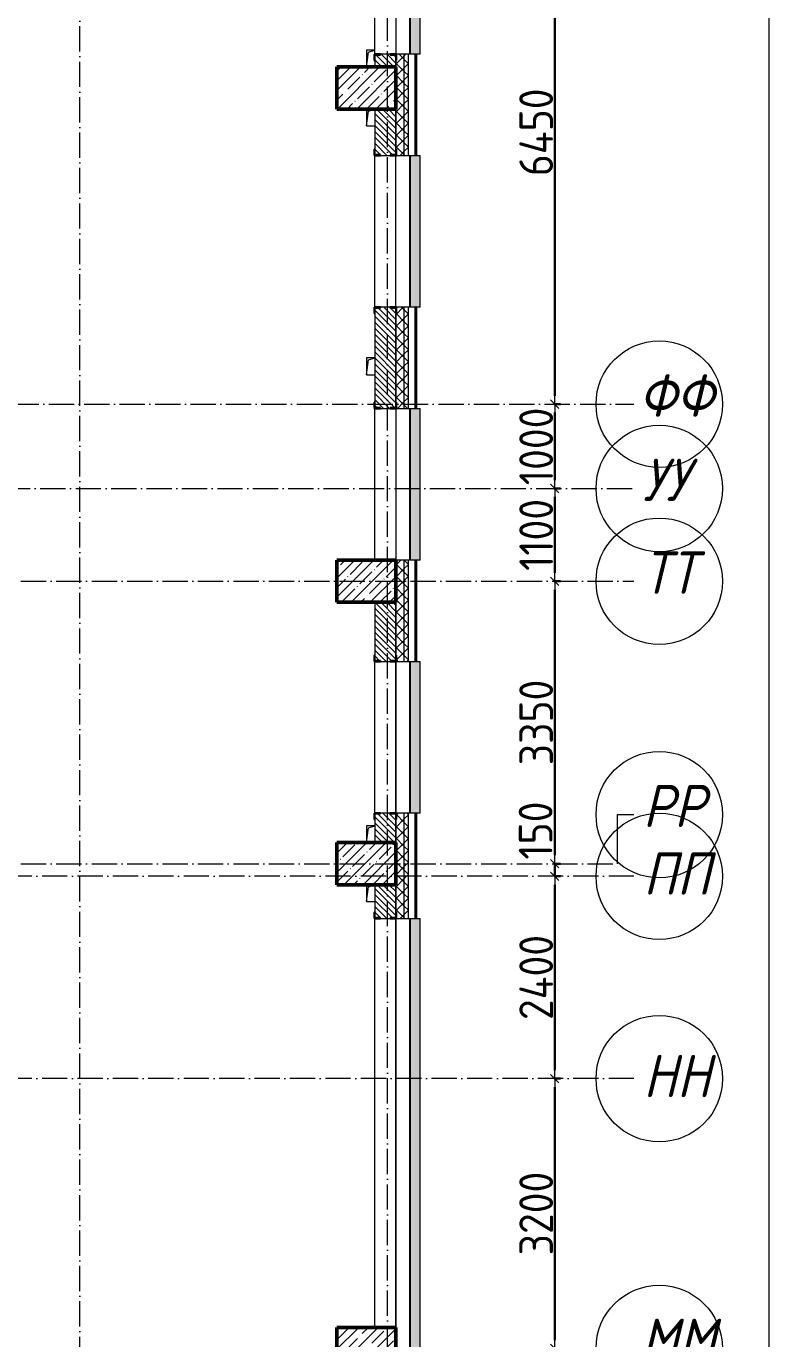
# Model space of a CAD drawing. Header units: millimetres. Extents: x -213536 to 1564669, y -45299 to 942238.
# Drawn here: x 81274 to 90082, y 523512 to 539080 of the extents above; entities that cross this region are included whole.
import ezdxf

# ---------------------------------------------------------------- set-up
doc = ezdxf.new("R2010")
doc.units = ezdxf.units.MM
doc.linetypes.add('50_200_ШТРИХ_1Т_ш5_п1_п1_', pattern=[700, 500, -100, 0, -100])
for name, color, linetype, lineweight in [('3.1) ЖБ окна 1.2 м', 102, 'Continuous', 30), ('A-____-____-DIMS', 7, 'Continuous', 9), ('A-GENM-____-MCUT', 7, 'Continuous', 25), ('A-GENM-____-OTLN', 7, 'Continuous', 9), ('A-GENM-____-OTLN-1', 7, 'Continuous', 25), ('A-GLAZ-____-OTLN', 7, 'Continuous', 9), ('A-WALL-____-MCUT', 7, 'Continuous', 13), ('A-WALL-____-MCUT-1', 7, 'Continuous', 9), ('A-WALL-____-OTLN', 7, 'Continuous', 9), ('A-WALL-____-PATT-1', 7, 'Continuous', 9), ('A-WALL-FNSH-MCUT-1', 7, 'Continuous', 9), ('S-COLS-____-MCUT', 7, 'Continuous', 50), ('S-COLS-____-OTLN', 7, 'Continuous', 9), ('S-GRID-____-IDEN', 7, 'Continuous', 9), ('S-GRID-____-OTLN', 7, 'Continuous', 9), ('S-GRID-____-OTLN-1', 7, '50_200_ШТРИХ_1Т_ш5_п1_п1_', 9)]:
    doc.layers.add(name, color=color, linetype=linetype, lineweight=lineweight)
doc.layers.add('A-GLAZ-____-OTLN-1', color=7, linetype='Continuous', lineweight=9, true_color=0xc0c0c0)
doc.styles.add('ISOCPEUR_I_9', font='isocpeui.ttf', dxfattribs={"width": 0.9, "height": 250})
doc.styles.add('СПДС', font='isocpeur.ttf', dxfattribs={"width": 0.9})
doc.dimstyles.new('Размера А3', dxfattribs={"dimtxt": 200, "dimasz": 100, "dimexe": 70, "dimexo": 100, "dimgap": 20, "dimtad": 1, "dimdec": 0, "dimrnd": 10, "dimzin": 0, "dimdsep": 46, "dimtxsty": 'СПДС', "dimblk": 'ARROWHEAD_6', "dimcen": 1, "dimclrd": 256, "dimclre": 256, "dimclrt": 256, "dimazin": 0, "dimtfac": 1, "dimtdec": 0, "dimtmove": 2, "dimatfit": 3, "dimfxl": 1, "dimtolj": 1, "dimtzin": 0, "dimarcsym": 0})
pattern_1 = [(45, (-15591.66, 459015.94), (-70.71068, 70.71068), []), (135, (-15591.66, 459015.94), (-70.71068, -70.71068), [])]
pattern_2 = [(135, (-15591.663, 459015.94), (-35.35534, -35.35534), [])]

# ---------------------------------------------------------------- blocks, each defined once
blk = doc.blocks.new('BSC_Колонна _Прямоугольная - 500х700-V99-АР1_План отверстий 2 этажа в осях 1-64_Ю-ЯЯ')
at = {"layer": 'S-COLS-____-OTLN'}
h = blk.add_hatch(dxfattribs=at)
h.set_pattern_fill('FP_112', color=256, style=0, pattern_type=2)
h.set_pattern_definition([(315, (-70131.04, 100900), (114.04925, 114.04925), []), (315, (-70131.04, 100785.95), (114.04925, 114.04925), [201.613, -40.323, 3.353, -36.97])])
h.paths.add_polyline_path([(-250, 350), (-250, -350), (250, -350), (250, 350), (9, 350)], flags=0)
at = {"layer": 'S-COLS-____-MCUT'}
for p, q in [((250, 350), (-250, 350)), ((-250, 350), (-250, -350)), ((250, -350), (250, 350)), ((-250, -350), (250, -350))]:
    blk.add_line(p, q, dxfattribs=at)
blk = doc.blocks.new('BSC_Колонна _Прямоугольная - 500х700-V100-АР1_План отверстий 2 этажа в осях 1-64_Ю-ЯЯ')
at = {"layer": 'S-COLS-____-OTLN'}
h = blk.add_hatch(dxfattribs=at)
h.set_pattern_fill('FP_113', color=256, style=0, pattern_type=2)
h.set_pattern_definition([(315, (-73481.04, 100900), (114.04925, 114.04925), []), (315, (-73481.04, 100785.95), (114.04925, 114.04925), [201.613, -40.323, 3.353, -36.97])])
h.paths.add_polyline_path([(-250, 168), (-250, -350), (250, -350), (250, 350), (-250, 350)], flags=0)
at = {"layer": 'S-COLS-____-MCUT'}
for p, q in [((250, 350), (-250, 350)), ((-250, 350), (-250, -350)), ((250, -350), (250, 350)), ((-250, -350), (250, -350))]:
    blk.add_line(p, q, dxfattribs=at)
blk = doc.blocks.new('BSC_Колонна _Прямоугольная - 500х700-V102-АР1_План отверстий 2 этажа в осях 1-64_Ю-ЯЯ')
at = {"layer": 'S-COLS-____-OTLN'}
h = blk.add_hatch(dxfattribs=at)
h.set_pattern_fill('FP_115', color=256, style=0, pattern_type=2)
h.set_pattern_definition([(315, (-79331.04, 100900), (114.04925, 114.04925), []), (315, (-79331.04, 100785.95), (114.04925, 114.04925), [201.613, -40.323, 3.353, -36.97])])
h.paths.add_polyline_path([(-250, 350), (-250, -350), (250, -350), (250, 350)], flags=0)
at = {"layer": 'S-COLS-____-MCUT'}
for p, q in [((250, 350), (-250, 350)), ((-250, 350), (-250, -350)), ((250, -350), (250, 350)), ((-250, -350), (250, -350))]:
    blk.add_line(p, q, dxfattribs=at)
blk = doc.blocks.new('BSC_Колонна _Прямоугольная - 500х700-V105-АР1_План отверстий 2 этажа в осях 1-64_Ю-ЯЯ')
at = {"layer": 'S-COLS-____-OTLN'}
h = blk.add_hatch(dxfattribs=at)
h.set_pattern_fill('FP_118', color=256, style=0, pattern_type=2)
h.set_pattern_definition([(315, (-64381.04, 100900), (114.04925, 114.04925), []), (315, (-64381.04, 100785.95), (114.04925, 114.04925), [201.613, -40.323, 3.353, -36.97])])
h.paths.add_polyline_path([(-250, 350), (-250, -350), (250, -350), (250, 350)], flags=0)
at = {"layer": 'S-COLS-____-MCUT'}
for p, q in [((250, 350), (-250, 350)), ((-250, 350), (-250, -350)), ((250, -350), (250, 350)), ((-250, -350), (250, -350))]:
    blk.add_line(p, q, dxfattribs=at)
blk = doc.blocks.new('Отлив_СКБ - Отлив витража_120_НВФ-31885687-АР1_План отверстий 2 этажа в осях 1-64_Ю-ЯЯ')
at = {"layer": 'A-GLAZ-____-OTLN-1'}
for points in [[(0, 0), (0, -2), (1800, -2), (1800, 0), (1023, 0)], [(0, -83), (0, -120), (1800, -120), (1800, -2), (0, -2), (0, -63)]]:
    blk.add_hatch(color=256, dxfattribs=at).paths.add_polyline_path(points, flags=0)
at = {"layer": 'A-GLAZ-____-OTLN'}
for p, q in [((0, 0), (1800, 0)), ((1800, -2), (0, -2)), ((0, -120), (0, -83)), ((0, -120), (1800, -120)), ((1800, -83), (1800, -120))]:
    blk.add_line(p, q, dxfattribs=at)
blk = doc.blocks.new('Фахверк_СКБ_Уголок - 250_2700-27497298-АР1_План отверстий 2 этажа в осях 1-64_Ю-ЯЯ')
at = {"layer": 'A-GENM-____-MCUT'}
for p, q in [((200, 181), (125, 181)), ((125, 181), (125, 106)), ((131, 106), (131, 175)), ((131, 175), (200, 175)), ((200, 175), (200, 181)), ((125, 106), (131, 106)), ((131, -6), (125, -6)), ((125, -6), (125, -81)), ((125, -81), (200, -81)), ((131, -75), (131, -6)), ((200, -75), (131, -75)), ((200, -81), (200, -75))]:
    blk.add_line(p, q, dxfattribs=at)
blk = doc.blocks.new('Фахверк_СКБ_Уголок - 250_2700_1-27501432-АР1_План отверстий 2 этажа в осях 1-64_Ю-ЯЯ')
at = {"layer": 'A-GENM-____-MCUT'}
for p, q in [((200, 181), (125, 181)), ((125, 181), (125, 106)), ((131, 106), (131, 175)), ((131, 175), (200, 175)), ((200, 175), (200, 181)), ((125, 106), (131, 106)), ((131, -6), (125, -6)), ((125, -6), (125, -81)), ((125, -81), (200, -81)), ((131, -75), (131, -6)), ((200, -75), (131, -75)), ((200, -81), (200, -75))]:
    blk.add_line(p, q, dxfattribs=at)
blk = doc.blocks.new('AR_Отверстие прямоугольное _в плите_ - AR_Отверстие прямоугольное _в плите_-V168-АР1_План отверстий 2 этажа в осях 1-64_Ю-ЯЯ')
at = {"layer": 'A-GENM-____-OTLN'}
for p, q in [((-50, 100), (-50, -100)), ((-50, -100), (-25, 75)), ((-25, 75), (50, 100)), ((-50, -100), (50, -100))]:
    blk.add_line(p, q, dxfattribs=at)
blk = doc.blocks.new('AR_Отверстие прямоугольное _в плите_ - AR_Отверстие прямоугольное _в плите_-V169-АР1_План отверстий 2 этажа в осях 1-64_Ю-ЯЯ')
at = {"layer": 'A-GENM-____-OTLN'}
for p, q in [((50, 100), (-50, 100)), ((-50, 100), (-50, -100)), ((-50, -100), (-25, 75)), ((-25, 75), (50, 100))]:
    blk.add_line(p, q, dxfattribs=at)
blk = doc.blocks.new('AR_Отверстие прямоугольное _в плите_ - AR_Отверстие прямоугольное _в плите_-V172-АР1_План отверстий 2 этажа в осях 1-64_Ю-ЯЯ')
at = {"layer": 'A-GENM-____-OTLN'}
for p, q in [((50, 100), (-50, 100)), ((-50, 100), (-50, -100)), ((-50, -100), (-25, 75)), ((-25, 75), (50, 100)), ((-50, -100), (50, -100))]:
    blk.add_line(p, q, dxfattribs=at)
blk = doc.blocks.new('Отлив_СКБ - Отлив витража_120_НВФ-31884153-АР1_План отверстий 2 этажа в осях 1-64_Ю-ЯЯ')
at = {"layer": 'A-GLAZ-____-OTLN-1'}
for points in [[(0, 0), (0, -2), (13700, -2), (13700, 0), (4672, 0)], [(0, -83), (0, -120), (13700, -120), (13700, -2), (0, -2), (0, -63)]]:
    blk.add_hatch(color=256, dxfattribs=at).paths.add_polyline_path(points, flags=0)
at = {"layer": 'A-GLAZ-____-OTLN'}
for p, q in [((0, 0), (13700, 0)), ((13700, -2), (0, -2)), ((0, -120), (0, -83)), ((0, -120), (13700, -120)), ((13700, -83), (13700, -120))]:
    blk.add_line(p, q, dxfattribs=at)
blk = doc.blocks.new('Ось сетки - Круг_Ø6_00__ISO-2_5_0_9K_-25732049-АР1_План отверстий 2 этажа в осях 1-64_Ю-ЯЯ')
at = {"layer": 'S-GRID-____-IDEN'}
blk.add_circle((0, 0), 3, dxfattribs=at)
blk = doc.blocks.new('ARROWHEAD_6')
at = {"color": 0, "linetype": 'Continuous'}
for p, q in [((0, 0), (-1, 0)), ((-0.5, -0.5), (0.5, 0.5))]:
    blk.add_line(p, q, dxfattribs=at)
blk = doc.blocks.new('*D5548')
at = {"layer": 'A-____-____-DIMS', "lineweight": -2, "transparency": 16777216}
for p, q in [((87537, 526597), (87613, 526597)), ((87543, 523497), (87543, 526497)), ((87537, 523397), (87613, 523397))]:
    blk.add_line(p, q, dxfattribs=at)
at = {"layer": 'Defpoints', "color": 0, "lineweight": 30, "transparency": 16777216}
for p in [(87437, 526597), (87543, 526597), (87437, 523397)]:
    blk.add_point(p, dxfattribs=at)
at = {"layer": 'A-____-____-DIMS', "lineweight": -2, "transparency": 16777216, "xscale": 100, "yscale": 100, "zscale": 100}
for p, rotation in [((87543, 526597), 90), ((87543, 523397), 270)]:
    blk.add_blockref('ARROWHEAD_6', p, dxfattribs=dict(at, rotation=rotation))
at = {"layer": 'A-____-____-DIMS', "transparency": 16777216, "insert": (87323, 524997), "char_height": 400, "width": 2.49, "attachment_point": 5, "rotation": 90, "style": 'СПДС'}
blk.add_mtext('\\A1;3200', dxfattribs=at)
blk = doc.blocks.new('*D5549')
at = {"layer": 'A-____-____-DIMS', "lineweight": -2, "transparency": 16777216}
for p, q in [((87537, 528997), (87613, 528997)), ((87543, 526697), (87543, 528897)), ((87537, 526597), (87613, 526597))]:
    blk.add_line(p, q, dxfattribs=at)
at = {"layer": 'Defpoints', "color": 0, "lineweight": 30, "transparency": 16777216}
for p in [(87437, 528997), (87543, 528997), (87437, 526597)]:
    blk.add_point(p, dxfattribs=at)
at = {"layer": 'A-____-____-DIMS', "lineweight": -2, "transparency": 16777216, "xscale": 100, "yscale": 100, "zscale": 100}
for p, rotation in [((87543, 528997), 90), ((87543, 526597), 270)]:
    blk.add_blockref('ARROWHEAD_6', p, dxfattribs=dict(at, rotation=rotation))
at = {"layer": 'A-____-____-DIMS', "transparency": 16777216, "insert": (87323, 527797), "char_height": 400, "width": 2.56, "attachment_point": 5, "rotation": 90, "style": 'СПДС'}
blk.add_mtext('\\A1;2400', dxfattribs=at)
blk = doc.blocks.new('*D5550')
at = {"layer": 'A-____-____-DIMS', "lineweight": -2, "transparency": 16777216}
for p, q in [((87543, 529247), (87543, 529347)), ((87537, 529147), (87613, 529147)), ((87543, 528997), (87543, 529147)), ((87537, 528997), (87613, 528997)), ((87543, 528897), (87543, 528797))]:
    blk.add_line(p, q, dxfattribs=at)
at = {"layer": 'Defpoints', "color": 0, "lineweight": 30, "transparency": 16777216}
for p in [(87437, 529147), (87543, 529147), (87437, 528997)]:
    blk.add_point(p, dxfattribs=at)
at = {"layer": 'A-____-____-DIMS', "lineweight": -2, "transparency": 16777216, "xscale": 100, "yscale": 100, "zscale": 100}
for p, rotation in [((87543, 529147), 270), ((87543, 528997), 90)]:
    blk.add_blockref('ARROWHEAD_6', p, dxfattribs=dict(at, rotation=rotation))
at = {"layer": 'A-____-____-DIMS', "transparency": 16777216, "insert": (87116, 529195), "char_height": 400, "width": 1.68, "attachment_point": 1, "rotation": 90, "line_spacing_factor": 1.149209, "style": 'СПДС'}
blk.add_mtext('\\A1;150', dxfattribs=at)
blk = doc.blocks.new('*D5551')
at = {"layer": 'A-____-____-DIMS', "lineweight": -2, "transparency": 16777216}
for p, q in [((87537, 532497), (87613, 532497)), ((87543, 529247), (87543, 532397)), ((87537, 529147), (87613, 529147))]:
    blk.add_line(p, q, dxfattribs=at)
at = {"layer": 'Defpoints', "color": 0, "lineweight": 30, "transparency": 16777216}
for p in [(87437, 532497), (87543, 532497), (87437, 529147)]:
    blk.add_point(p, dxfattribs=at)
at = {"layer": 'A-____-____-DIMS', "lineweight": -2, "transparency": 16777216, "xscale": 100, "yscale": 100, "zscale": 100}
for p, rotation in [((87543, 532497), 90), ((87543, 529147), 270)]:
    blk.add_blockref('ARROWHEAD_6', p, dxfattribs=dict(at, rotation=rotation))
at = {"layer": 'A-____-____-DIMS', "transparency": 16777216, "insert": (87323, 530822), "char_height": 400, "width": 2.49, "attachment_point": 5, "rotation": 90, "style": 'СПДС'}
blk.add_mtext('\\A1;3350', dxfattribs=at)
blk = doc.blocks.new('*D5552')
at = {"layer": 'A-____-____-DIMS', "lineweight": -2, "transparency": 16777216}
for p, q in [((87537, 533597), (87613, 533597)), ((87543, 532597), (87543, 533497)), ((87537, 532497), (87613, 532497))]:
    blk.add_line(p, q, dxfattribs=at)
at = {"layer": 'Defpoints', "color": 0, "lineweight": 30, "transparency": 16777216}
for p in [(87437, 533597), (87543, 533597), (87437, 532497)]:
    blk.add_point(p, dxfattribs=at)
at = {"layer": 'A-____-____-DIMS', "lineweight": -2, "transparency": 16777216, "xscale": 100, "yscale": 100, "zscale": 100}
for p, rotation in [((87543, 533597), 90), ((87543, 532497), 270)]:
    blk.add_blockref('ARROWHEAD_6', p, dxfattribs=dict(at, rotation=rotation))
at = {"layer": 'A-____-____-DIMS', "transparency": 16777216, "insert": (87323, 533047), "char_height": 400, "width": 2.11, "attachment_point": 5, "rotation": 90, "style": 'СПДС'}
blk.add_mtext('\\A1;1100', dxfattribs=at)
blk = doc.blocks.new('*D5553')
at = {"layer": 'A-____-____-DIMS', "lineweight": -2, "transparency": 16777216}
for p, q in [((87537, 534597), (87613, 534597)), ((87543, 533697), (87543, 534497)), ((87537, 533597), (87613, 533597))]:
    blk.add_line(p, q, dxfattribs=at)
at = {"layer": 'Defpoints', "color": 0, "lineweight": 30, "transparency": 16777216}
for p in [(87437, 534597), (87543, 534597), (87437, 533597)]:
    blk.add_point(p, dxfattribs=at)
at = {"layer": 'A-____-____-DIMS', "lineweight": -2, "transparency": 16777216, "xscale": 100, "yscale": 100, "zscale": 100}
for p, rotation in [((87543, 534597), 90), ((87543, 533597), 270)]:
    blk.add_blockref('ARROWHEAD_6', p, dxfattribs=dict(at, rotation=rotation))
at = {"layer": 'A-____-____-DIMS', "transparency": 16777216, "insert": (87323, 534097), "char_height": 400, "width": 2.3, "attachment_point": 5, "rotation": 90, "style": 'СПДС'}
blk.add_mtext('\\A1;1000', dxfattribs=at)
blk = doc.blocks.new('*D5554')
at = {"layer": 'A-____-____-DIMS', "lineweight": -2, "transparency": 16777216}
for p, q in [((87537, 541047), (87613, 541047)), ((87543, 534697), (87543, 540947)), ((87537, 534597), (87613, 534597))]:
    blk.add_line(p, q, dxfattribs=at)
at = {"layer": 'Defpoints', "color": 0, "lineweight": 30, "transparency": 16777216}
for p in [(87437, 541047), (87543, 541047), (87437, 534597)]:
    blk.add_point(p, dxfattribs=at)
at = {"layer": 'A-____-____-DIMS', "lineweight": -2, "transparency": 16777216, "xscale": 100, "yscale": 100, "zscale": 100}
for p, rotation in [((87543, 541047), 90), ((87543, 534597), 270)]:
    blk.add_blockref('ARROWHEAD_6', p, dxfattribs=dict(at, rotation=rotation))
at = {"layer": 'A-____-____-DIMS', "transparency": 16777216, "insert": (87323, 537822), "char_height": 400, "width": 2.56, "attachment_point": 5, "rotation": 90, "style": 'СПДС'}
blk.add_mtext('\\A1;6450', dxfattribs=at)
blk = doc.blocks.new('2этаж')
at = {"layer": 'S-GRID-____-OTLN-1', "color": 251, "ltscale": 0.6, "true_color": 0x636466}
for p, q in [((81908.3, 508532.6), (81908.3, 549908.8)), ((85558.3, 498997), (85558.3, 549908.8)), ((33650.4, 534597), (88482.7, 534597)), ((18845.8, 533597), (88482.7, 533597)), ((77429.6, 532497), (88482.7, 532497)), ((77429.6, 529147), (88288.5, 529147)), ((88482.7, 528997), (33650.4, 528997)), ((88482.7, 526597), (-20260.4, 526597))]:
    blk.add_line(p, q, dxfattribs=at)
at = {"layer": 'S-GRID-____-IDEN', "xscale": 250, "yscale": 250, "zscale": 99.99999999999993}
for p, rotation in [((88782.7, 534597), 269.9999999999995), ((88782.7, 533597), 269.9999999999995), ((88782.7, 532497), 269.9999999999995), ((88782.7, 529728.8), 269.9999999999995), ((88782.7, 528997), 89.9999999999998), ((88782.7, 526597), 89.9999999999998), ((88782.7, 523397), 269.9999999999995)]:
    blk.add_blockref('Ось сетки - Круг_Ø6_00__ISO-2_5_0_9K_-25732049-АР1_План отверстий 2 этажа в осях 1-64_Ю-ЯЯ', p, dxfattribs=dict(at, rotation=rotation))
at = {"layer": 'S-GRID-____-IDEN', "char_height": 500, "attachment_point": 1, "style": 'ISOCPEUR_I_9'}
for s, insert, width in [('ФФ', (88540.2, 534949.4), 562.785), ('УУ', (88587.9, 533949.4), 447.342), ('ТТ', (88587.9, 532849.4), 447.342), ('РР', (88587.9, 530081.2), 447.342), ('ПП', (88593.1, 529278.9), 447.342), ('НН', (88593.1, 526878.9), 447.342), ('ММ', (88564.1, 523749.4), 505.063)]:
    blk.add_mtext(s, dxfattribs=dict(at, insert=insert, width=width))
at = {"layer": 'A-____-____-DIMS'}
for base, p1, p2, picture, middle in [((87542.6, 541047), (87436.5, 534597), (87436.5, 541047), '*D5554', (87322.6, 537822)), ((87542.6, 534597), (87436.5, 533597), (87436.5, 534597), '*D5553', (87322.6, 534097)), ((87542.6, 533597), (87436.5, 532497), (87436.5, 533597), '*D5552', (87322.6, 533047)), ((87542.6, 532497), (87436.5, 529147), (87436.5, 532497), '*D5551', (87322.6, 530822)), ((87542.6, 528997), (87436.5, 526597), (87436.5, 528997), '*D5549', (87322.6, 527797)), ((87542.6, 526597), (87436.5, 523397), (87436.5, 526597), '*D5548', (87322.6, 524997))]:
    dim = blk.add_linear_dim(base=base, p1=p1, p2=p2, angle=90, dimstyle='Размера А3', override={"dimtxt": 400}, dxfattribs=at)
    dim.commit()
    dim.dimension.update_dxf_attribs({"geometry": picture, "text_midpoint": middle})
dim = blk.add_linear_dim(base=(87542.6, 529147), p1=(87436.5, 528997), p2=(87436.5, 529147), angle=90, dimstyle='Размера А3', override={"dimtxt": 400}, dxfattribs=at)
dim.commit()
dim.dimension.update_dxf_attribs({"geometry": '*D5550', "text_midpoint": (87382.6, 529500.7), "dimtype": 160, "text_rotation": 90})

msp = doc.modelspace()

# ---------------------------------------------------------------- hatches: boundary and pattern name
at = {"layer": 'A-WALL-____-PATT-1'}
h = msp.add_hatch(dxfattribs=at)
h.set_pattern_fill('FP_3', color=256, style=0, pattern_type=2)
h.set_pattern_definition([(45, (-15591.66, 459015.94), (-85.53659, 85.53659), []), (45, (-15534.64, 459015.94), (-85.53659, 85.53659), [])])
h.paths.add_polyline_path([(85908.3, 528497), (85908.3, 529747), (85888.3, 529747), (85888.3, 528497)], flags=0)
h.paths.add_polyline_path([(85888.3, 531547), (85908.3, 531547), (85908.3, 532747), (85888.3, 532747), (85888.3, 532384.7)], flags=0)
h.paths.add_polyline_path([(85908.3, 534547), (85908.3, 535747), (85888.3, 535747), (85888.3, 534547)], flags=0)
h.paths.add_polyline_path([(85908.3, 537547), (85908.3, 538747), (85888.3, 538747), (85888.3, 537547)], flags=0)
h.paths.add_polyline_path([(85908.3, 540547), (85908.3, 544927), (85888.3, 544927), (85888.3, 540547)], flags=0)
h = msp.add_hatch(dxfattribs=at)
h.set_pattern_fill('FP_1', color=256, style=0, pattern_type=2)
h.set_pattern_definition(pattern_1)
h.paths.add_polyline_path([(85808.3, 505832), (85808.3, 506097), (85758.3, 506097), (85758.3, 505832)], flags=0)
h.paths.add_polyline_path([(85758.3, 507097), (85808.3, 507097), (85808.3, 514797), (85758.3, 514797), (85758.3, 509782.9)], flags=0)
h.paths.add_polyline_path([(85758.3, 528497), (85808.3, 528497), (85808.3, 529747), (85758.3, 529747), (85758.3, 529155.8)], flags=0)
h.paths.add_polyline_path([(85758.3, 531547), (85808.3, 531547), (85808.3, 532747), (85758.3, 532747), (85758.3, 532384.7)], flags=0)
h.paths.add_polyline_path([(85808.3, 534547), (85808.3, 535747), (85758.3, 535747), (85758.3, 534547)], flags=0)
h.paths.add_polyline_path([(85808.3, 537547), (85808.3, 538747), (85758.3, 538747), (85758.3, 537547)], flags=0)
h.paths.add_polyline_path([(85808.3, 540547), (85808.3, 544797), (85758.3, 544797), (85758.3, 540547)], flags=0)
h = msp.add_hatch(dxfattribs=at)
h.set_pattern_fill('FP_1', color=256, style=0, pattern_type=2)
h.set_pattern_definition(pattern_1)
h.paths.add_polyline_path([(85658.3, 505832), (85758.3, 505832), (85758.3, 506097), (85658.3, 506097)], flags=0)
h.paths.add_polyline_path([(85758.3, 507097), (85758.3, 514797), (85664.3, 514797), (85664.3, 514722), (85658.3, 514722), (85658.3, 507097)], flags=0)
h.paths.add_polyline_path([(85758.3, 528497), (85758.3, 529747), (85664.3, 529747), (85664.3, 529672), (85658.3, 529672), (85658.3, 528572), (85664.3, 528572), (85664.3, 528497)], flags=0)
h.paths.add_polyline_path([(85664.3, 531547), (85758.3, 531547), (85758.3, 532747), (85658.3, 532747), (85658.3, 531622), (85664.3, 531622), (85664.3, 531553)], flags=0)
h.paths.add_polyline_path([(85664.3, 534547), (85758.3, 534547), (85758.3, 535747), (85664.3, 535747), (85664.3, 535672), (85658.3, 535672), (85658.3, 534622), (85664.3, 534622), (85664.3, 534553)], flags=0)
h.paths.add_polyline_path([(85664.3, 537547), (85758.3, 537547), (85758.3, 538747), (85664.3, 538747), (85664.3, 538672), (85658.3, 538672), (85658.3, 537622), (85664.3, 537622), (85664.3, 537553)], flags=0)
h.paths.add_polyline_path([(85758.3, 540547), (85758.3, 544697), (85658.3, 544697), (85658.3, 540547)], flags=0)
h = msp.add_hatch(dxfattribs=at)
h.set_pattern_fill('FP_6', color=256, style=0, pattern_type=2)
h.set_pattern_definition(pattern_2)
h.paths.add_polyline_path([(85582.6, 538597), (85658.3, 538597), (85658.3, 538741), (85589.3, 538741), (85589.3, 538747), (85477.3, 538747), (85477.3, 538741), (85408.3, 538741), (85408.3, 538597)], flags=0)
h = msp.add_hatch(dxfattribs=at)
h.set_pattern_fill('FP_6', color=256, style=0, pattern_type=2)
h.set_pattern_definition(pattern_2)
h.paths.add_polyline_path([(85589.3, 534547), (85589.3, 534553), (85658.3, 534553), (85658.3, 535741), (85589.3, 535741), (85589.3, 535747), (85477.3, 535747), (85477.3, 535741), (85408.3, 535741), (85408.3, 534553), (85477.3, 534553), (85477.3, 534547)], flags=0)
h.paths.add_polyline_path([(85589.3, 537547), (85589.3, 537553), (85658.3, 537553), (85658.3, 538096.6), (85408.3, 538096.6), (85408.3, 537553), (85477.3, 537553), (85477.3, 537547)], flags=0)
h = msp.add_hatch(dxfattribs=at)
h.set_pattern_fill('FP_6', color=256, style=0, pattern_type=2)
h.set_pattern_definition(pattern_2)
h.paths.add_polyline_path([(85408.3, 529397), (85658.3, 529397), (85658.3, 529741), (85589.3, 529741), (85589.3, 529747), (85477.3, 529747), (85477.3, 529741), (85408.3, 529741), (85408.3, 529672)], flags=0)
h.paths.add_polyline_path([(85589.3, 531547), (85589.3, 531553), (85658.3, 531553), (85658.3, 532247), (85408.3, 532247), (85408.3, 531553), (85477.3, 531553), (85477.3, 531547)], flags=0)
h = msp.add_hatch(dxfattribs=at)
h.set_pattern_fill('FP_6', color=256, style=0, pattern_type=2)
h.set_pattern_definition(pattern_2)
h.paths.add_polyline_path([(85589.3, 528497), (85589.3, 528503), (85658.3, 528503), (85658.3, 528897), (85408.3, 528897), (85408.3, 528503), (85477.3, 528503), (85477.3, 528497)], flags=0)

# ---------------------------------------------------------------- linework, layer by layer
at = {"color": 1, "lineweight": 0}
msp.add_lwpolyline([(-23154.5, 551818.7), (90081.5, 551818.7), (90081.5, 452990.7), (-23154.5, 452990.7)], close=True, dxfattribs=at)
at = {"layer": 'A-WALL-____-MCUT'}
for p, q in [((85408.3, 538672), (85408.3, 538597)), ((85589.3, 538747), (85477.3, 538747)), ((85888.3, 538747), (85664.3, 538747)), ((85888.3, 537547), (85888.3, 538747)), ((85658.3, 538096.6), (85408.3, 538096.6)), ((85408.3, 538096.6), (85408.3, 537622)), ((85477.3, 537547), (85589.3, 537547)), ((85664.3, 537547), (85888.3, 537547)), ((85589.3, 535747), (85477.3, 535747)), ((85888.3, 535747), (85664.3, 535747)), ((85888.3, 534547), (85888.3, 535747)), ((85408.3, 535672), (85408.3, 534622)), ((85477.3, 534547), (85589.3, 534547)), ((85664.3, 534547), (85888.3, 534547)), ((85888.3, 532747), (85658.3, 532747)), ((85888.3, 531547), (85888.3, 532747)), ((85408.3, 532247), (85408.3, 531622)), ((85477.3, 531547), (85589.3, 531547)), ((85664.3, 531547), (85888.3, 531547)), ((85408.3, 529672), (85408.3, 529397)), ((85589.3, 529747), (85477.3, 529747)), ((85888.3, 529747), (85664.3, 529747)), ((85888.3, 528497), (85888.3, 529747)), ((85408.3, 528897), (85408.3, 528572)), ((85477.3, 528497), (85589.3, 528497)), ((85664.3, 528497), (85888.3, 528497))]:
    msp.add_line(p, q, dxfattribs=at)
at = {"layer": 'A-WALL-____-MCUT-1'}
for p, q in [((85658.3, 538672), (85658.3, 538597)), ((85658.3, 538597), (85658.3, 538672)), ((85758.3, 537547), (85758.3, 538747)), ((85808.3, 537547), (85808.3, 538747)), ((85658.3, 538096.6), (85658.3, 537622)), ((85658.3, 537622), (85658.3, 538096.6)), ((85758.3, 534547), (85758.3, 535747)), ((85808.3, 534547), (85808.3, 535747)), ((85658.3, 535672), (85658.3, 534622)), ((85658.3, 534622), (85658.3, 535672)), ((85758.3, 531547), (85758.3, 532747)), ((85808.3, 531547), (85808.3, 532747)), ((85658.3, 532247), (85658.3, 531622)), ((85658.3, 531622), (85658.3, 532247)), ((85658.3, 529672), (85658.3, 529397)), ((85658.3, 529397), (85658.3, 529672)), ((85758.3, 528497), (85758.3, 529747)), ((85808.3, 528497), (85808.3, 529747)), ((85658.3, 528897), (85658.3, 528572)), ((85658.3, 528572), (85658.3, 528897))]:
    msp.add_line(p, q, dxfattribs=at)
at = {"layer": 'A-WALL-____-OTLN'}
for p, q in [((85408.3, 538747), (85408.3, 540547)), ((85658.3, 540547), (85658.3, 538747)), ((85408.3, 538096.6), (85408.3, 538097)), ((85408.3, 535747), (85408.3, 537547)), ((85658.3, 535747), (85658.3, 537547)), ((85408.3, 532747), (85408.3, 534547)), ((85658.3, 534547), (85658.3, 532747)), ((85658.3, 532747), (85658.3, 532747)), ((85408.3, 529747), (85408.3, 531547)), ((85658.3, 529747), (85658.3, 531547)), ((85658.3, 531547), (85658.3, 529747)), ((85408.3, 523647), (85408.3, 528497)), ((85658.3, 523647), (85658.3, 528497)), ((85658.3, 528497), (85658.3, 523647))]:
    msp.add_line(p, q, dxfattribs=at)
at = {"layer": 'A-WALL-FNSH-MCUT-1'}
for p, q in [((85908.3, 538747), (85888.3, 538747)), ((85888.3, 538747), (85888.3, 537547)), ((85908.3, 537547), (85908.3, 538747)), ((85888.3, 537547), (85908.3, 537547)), ((85908.3, 535747), (85888.3, 535747)), ((85888.3, 535747), (85888.3, 534547)), ((85908.3, 534547), (85908.3, 535747)), ((85888.3, 534547), (85908.3, 534547)), ((85908.3, 532747), (85888.3, 532747)), ((85888.3, 532747), (85888.3, 531547)), ((85908.3, 531547), (85908.3, 532747)), ((85888.3, 531547), (85908.3, 531547)), ((85908.3, 529747), (85888.3, 529747)), ((85888.3, 529747), (85888.3, 528497)), ((85908.3, 528497), (85908.3, 529747)), ((85888.3, 528497), (85908.3, 528497))]:
    msp.add_line(p, q, dxfattribs=at)
at = {"layer": 'S-GRID-____-OTLN'}
for p, q in [((88288.5, 529728.8), (88482.7, 529728.8)), ((88288.5, 529147), (88288.5, 529728.8))]:
    msp.add_line(p, q, dxfattribs=at)

# ---------------------------------------------------------------- block references
at = {"layer": '3.1) ЖБ окна 1.2 м'}
msp.add_blockref('2этаж', (0, 0), dxfattribs=at)
at = {"layer": 'A-GENM-____-OTLN'}
for name, p in [('AR_Отверстие прямоугольное _в плите_ - AR_Отверстие прямоугольное _в плите_-V169-АР1_План отверстий 2 этажа в осях 1-64_Ю-ЯЯ', (85358.3, 538697)), ('AR_Отверстие прямоугольное _в плите_ - AR_Отверстие прямоугольное _в плите_-V168-АР1_План отверстий 2 этажа в осях 1-64_Ю-ЯЯ', (85358.3, 537997)), ('AR_Отверстие прямоугольное _в плите_ - AR_Отверстие прямоугольное _в плите_-V172-АР1_План отверстий 2 этажа в осях 1-64_Ю-ЯЯ', (85358.3, 535047)), ('AR_Отверстие прямоугольное _в плите_ - AR_Отверстие прямоугольное _в плите_-V169-АР1_План отверстий 2 этажа в осях 1-64_Ю-ЯЯ', (85358.3, 529497)), ('AR_Отверстие прямоугольное _в плите_ - AR_Отверстие прямоугольное _в плите_-V168-АР1_План отверстий 2 этажа в осях 1-64_Ю-ЯЯ', (85358.3, 528797))]:
    msp.add_blockref(name, p, dxfattribs=at)
at = {"layer": 'A-GENM-____-OTLN-1'}
for name, p, rotation in [('Фахверк_СКБ_Уголок - 250_2700_1-27501432-АР1_План отверстий 2 этажа в осях 1-64_Ю-ЯЯ', (85483.3, 538872), 269.9999999999999), ('Фахверк_СКБ_Уголок - 250_2700-27497298-АР1_План отверстий 2 этажа в осях 1-64_Ю-ЯЯ', (85583.3, 537422), 89.99999999999993), ('Фахверк_СКБ_Уголок - 250_2700-27497298-АР1_План отверстий 2 этажа в осях 1-64_Ю-ЯЯ', (85483.3, 535872), 269.9999999999999), ('Фахверк_СКБ_Уголок - 250_2700-27497298-АР1_План отверстий 2 этажа в осях 1-64_Ю-ЯЯ', (85583.3, 534422), 89.99999999999994), ('Фахверк_СКБ_Уголок - 250_2700-27497298-АР1_План отверстий 2 этажа в осях 1-64_Ю-ЯЯ', (85583.3, 531422), 89.99999999999994), ('Фахверк_СКБ_Уголок - 250_2700-27497298-АР1_План отверстий 2 этажа в осях 1-64_Ю-ЯЯ', (85483.3, 529872), 269.9999999999999), ('Фахверк_СКБ_Уголок - 250_2700-27497298-АР1_План отверстий 2 этажа в осях 1-64_Ю-ЯЯ', (85583.3, 528372), 89.99999999999993)]:
    msp.add_blockref(name, p, dxfattribs=dict(at, rotation=rotation))
at = {"layer": 'A-GLAZ-____-OTLN', "rotation": 90}
for name, p in [('Отлив_СКБ - Отлив витража_120_НВФ-31885687-АР1_План отверстий 2 этажа в осях 1-64_Ю-ЯЯ', (85825.3, 538747)), ('Отлив_СКБ - Отлив витража_120_НВФ-31885687-АР1_План отверстий 2 этажа в осях 1-64_Ю-ЯЯ', (85825.3, 535747)), ('Отлив_СКБ - Отлив витража_120_НВФ-31885687-АР1_План отверстий 2 этажа в осях 1-64_Ю-ЯЯ', (85825.3, 532747)), ('Отлив_СКБ - Отлив витража_120_НВФ-31885687-АР1_План отверстий 2 этажа в осях 1-64_Ю-ЯЯ', (85825.3, 529747)), ('Отлив_СКБ - Отлив витража_120_НВФ-31884153-АР1_План отверстий 2 этажа в осях 1-64_Ю-ЯЯ', (85825.3, 514797))]:
    msp.add_blockref(name, p, dxfattribs=at)
at = {"layer": 'S-COLS-____-OTLN', "rotation": 89.9999999999999}
for name, p in [('BSC_Колонна _Прямоугольная - 500х700-V102-АР1_План отверстий 2 этажа в осях 1-64_Ю-ЯЯ', (85308.3, 538347)), ('BSC_Колонна _Прямоугольная - 500х700-V100-АР1_План отверстий 2 этажа в осях 1-64_Ю-ЯЯ', (85308.3, 532497)), ('BSC_Колонна _Прямоугольная - 500х700-V99-АР1_План отверстий 2 этажа в осях 1-64_Ю-ЯЯ', (85308.3, 529147)), ('BSC_Колонна _Прямоугольная - 500х700-V105-АР1_План отверстий 2 этажа в осях 1-64_Ю-ЯЯ', (85308.3, 523397))]:
    msp.add_blockref(name, p, dxfattribs=at)

doc.saveas('drawing.dxf')
